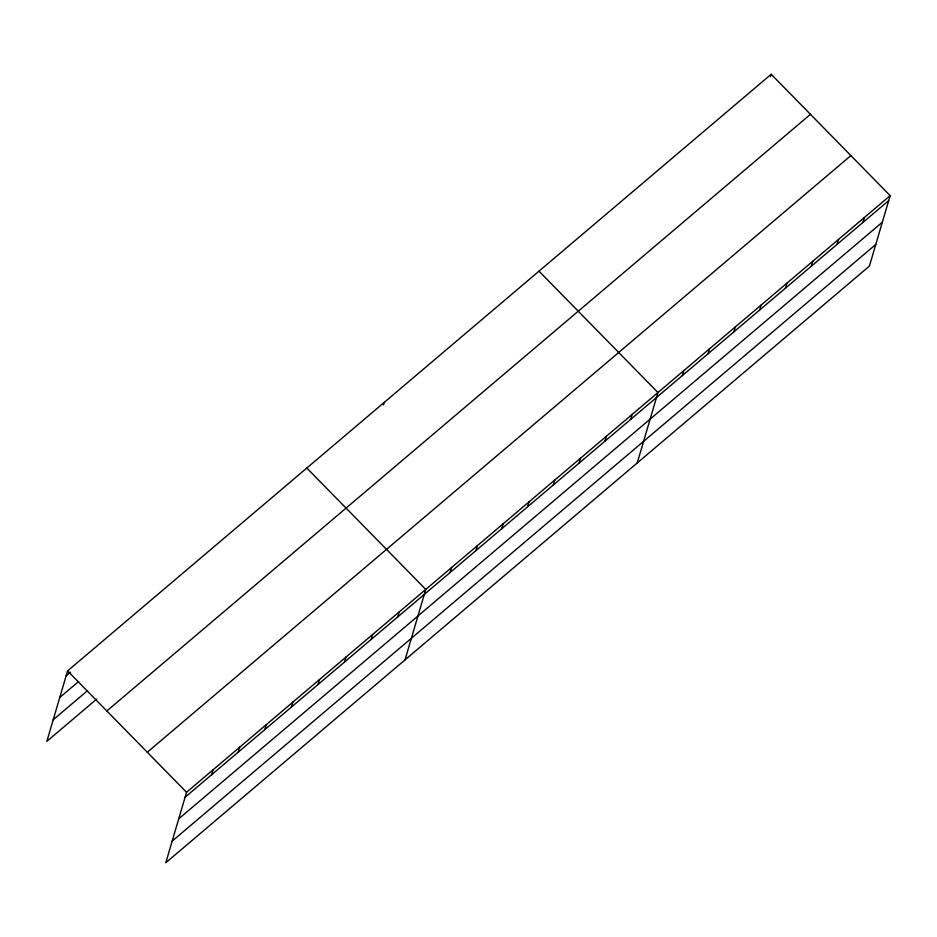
<?xml version="1.0" encoding="UTF-8"?>
<svg xmlns="http://www.w3.org/2000/svg" width="937" height="937" viewBox="0 0 937 937"><rect width="100%" height="100%" fill="white"/><g stroke="black" fill="none" stroke-linecap="round" stroke-linejoin="round"><path stroke-width="1.41" d="M890.15 195.646L186.545 792.28L165.802 862.731L869.419 266.085L890.15 195.646L771.198 74.269L67.581 670.915L46.85 741.354L96.687 699.096M211.657 774.712L213.121 769.745M238.244 752.177L239.696 747.199M264.82 729.63L266.284 724.664M291.395 707.095L292.859 702.129M383.479 404.913L384.205 402.43M317.983 684.549L319.447 679.583M344.558 662.014L346.022 657.048M371.146 639.467L372.61 634.501M397.721 616.933L399.185 611.966M405.03 659.871L425.761 589.42L306.809 468.055M450.1 572.519L451.564 567.553M475.902 550.64L477.366 545.674M501.705 528.761L503.169 523.795M527.496 506.882L528.96 501.916M553.298 485.015L554.763 480.037M579.101 463.136L580.565 458.17M604.904 441.257L606.356 436.291M630.695 419.378L632.159 414.412M637.23 462.972L657.961 392.533L538.998 271.168M682.3 375.62L683.752 370.654M770.46 76.764L771.198 74.269M708.091 353.753L709.555 348.775M733.894 331.874L735.358 326.908M759.696 309.995L761.16 305.029M785.487 288.116L786.951 283.15M811.29 266.237L812.754 261.271M837.092 244.37L838.556 239.392M862.883 222.491L864.347 217.525M66.117 675.882L70.556 672.122M59.757 697.491L78.591 681.527M53.21 719.757L87.539 690.639M106.841 710.972L810.446 114.326M147.285 752.235L850.89 155.589M185.081 797.246L888.686 200.612M178.721 818.856L882.326 222.221M172.162 841.121L875.779 244.475M67.581 670.915L186.545 792.28"/></g></svg>
